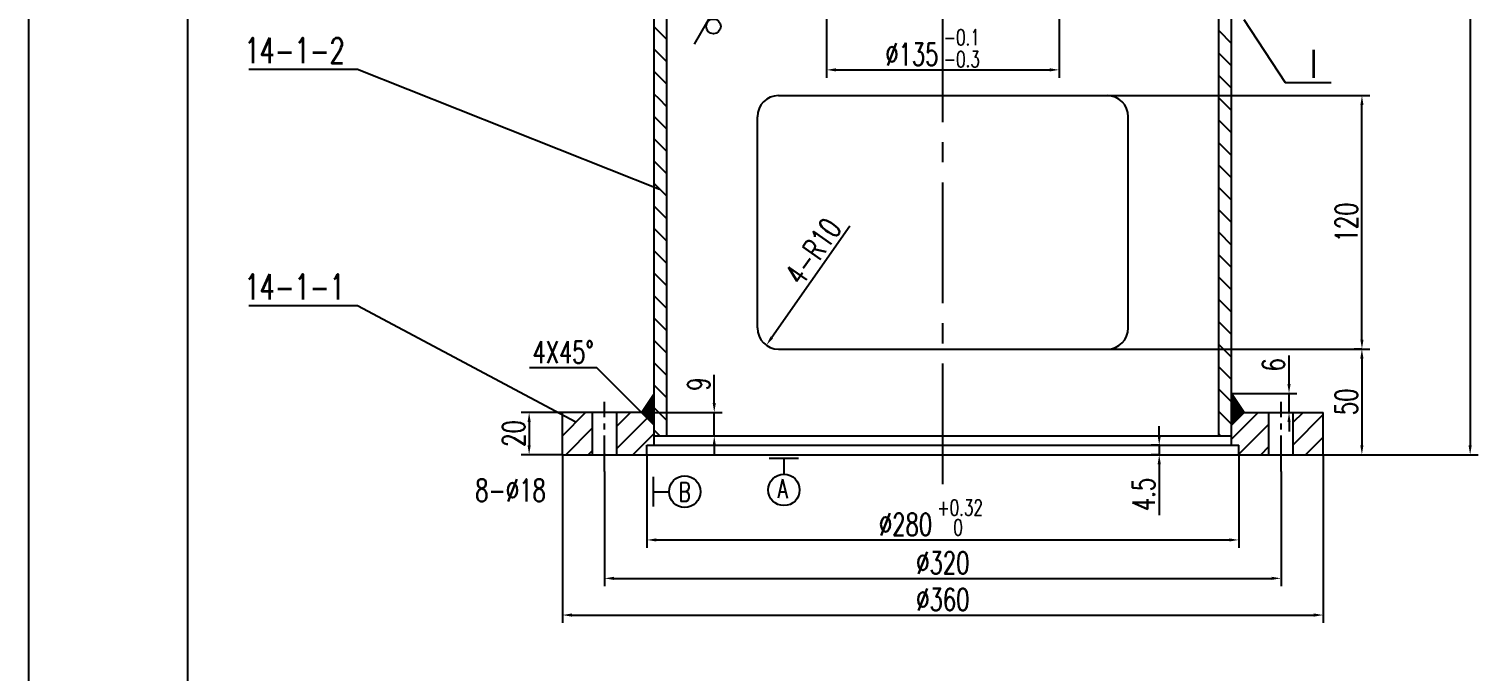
# Model space of a CAD drawing. Extents: x 946 to 3405, y -336 to 946.
# Drawn here: x 1799.7 to 2028.2, y -38.7 to 62.6 of the extents above; entities that cross this region are included whole.
import ezdxf

# ---------------------------------------------------------------- set-up
doc = ezdxf.new("R2010")
doc.units = 0
doc.header["$MEASUREMENT"] = 0
doc.linetypes.add('CENTER2', pattern=[28.575, 19.05, -3.175, 3.175, -3.175])
doc.layers.get('0').update_dxf_attribs({"linetype": 'CONTINUOUS'})
doc.layers.get('DEFPOINTS').update_dxf_attribs({"linetype": 'CONTINUOUS'})
for name, color, linetype in [('中心线', 1, 'CENTER2'), ('标注线', 3, 'CONTINUOUS'), ('粗实线', 7, 'CONTINUOUS'), ('细实线', 4, 'CONTINUOUS')]:
    doc.layers.add(name, color=color, linetype=linetype)
doc.styles.add('STYLE1', font='romans.shx', dxfattribs={"width": 0.7, "height": 3.5, "bigfont": 'hz129.shx'})
doc.dimstyles.get("Standard").update_dxf_attribs({"dimtxt": 2.5, "dimasz": 2.5, "dimexe": 1.25, "dimexo": 0.625, "dimtad": 1, "dimdec": 0, "dimlfac": 4, "dimzin": 4, "dimdsep": 46, "dimtxsty": 'STYLE1', "dimcen": 0, "dimclrd": 256, "dimclre": 256, "dimclrt": 256, "dimadec": 0, "dimazin": 0, "dimtfac": 1, "dimtdec": 0, "dimtmove": 0, "dimatfit": 3, "dimfxl": 1, "dimtolj": 1, "dimtzin": 0, "dimarcsym": 0})
pattern_1 = [(135, (411.9142, 2634.7571), (-1.767767, -1.767767), [])]

# ---------------------------------------------------------------- blocks, each defined once
blk = doc.blocks.new('*D63')
at = {"layer": 'DEFPOINTS', "color": 0}
for p in [(1925.51, 65.39), (1962.18, 65.39), (1962.18, 56.12)]:
    blk.add_point(p, dxfattribs=at)
at = {"layer": '标注线', "lineweight": -2}
for p, q in [((1925.51, 65.39), (1925.51, 54.87)), ((1962.18, 65.39), (1962.18, 54.87)), ((1927.01, 56.12), (1960.68, 56.12))]:
    blk.add_line(p, q, dxfattribs=at)
at = {"layer": '标注线'}
for points in [[(1927.01, 56.37), (1927.01, 55.87), (1925.51, 56.12)], [(1960.68, 56.37), (1960.68, 55.87), (1962.18, 56.12)]]:
    blk.add_solid(points, dxfattribs=at)
at = {"layer": '标注线', "insert": (1938.98, 58.57), "char_height": 3.5, "attachment_point": 5, "style": 'STYLE1'}
blk.add_mtext('\\A1;%%C135', dxfattribs=at)
blk = doc.blocks.new('*D64')
at = {"layer": 'DEFPOINTS', "color": 0}
for p in [(1917.93, 15.39), (1916.02, 12.66)]:
    blk.add_point(p, dxfattribs=at)
at = {"layer": '标注线', "lineweight": -2}
blk.add_line((1929.19, 31.48), (1916.88, 13.89), dxfattribs=at)
at = {"layer": '标注线'}
blk.add_solid([(1916.67, 14.04), (1917.08, 13.75), (1916.02, 12.66)], dxfattribs=at)
at = {"layer": '标注线', "insert": (1923.4, 27.49), "char_height": 3.5, "attachment_point": 5, "rotation": 55.0203, "style": 'STYLE1'}
blk.add_mtext('\\A1;4-R10', dxfattribs=at)
blk = doc.blocks.new('*D65')
at = {"layer": 'DEFPOINTS', "color": 0}
for p in [(1898.35, 2.06), (1907.8, 2.06), (1900.35, -1.61)]:
    blk.add_point(p, dxfattribs=at)
at = {"layer": '标注线', "lineweight": -2}
for p, q in [((1907.8, 3.56), (1907.8, 7.98)), ((1898.35, 2.06), (1909.05, 2.06)), ((1907.8, -1.61), (1907.8, 2.06)), ((1900.35, -1.61), (1909.05, -1.61)), ((1907.8, -3.11), (1907.8, -4.61))]:
    blk.add_line(p, q, dxfattribs=at)
at = {"layer": '标注线'}
for points in [[(1907.55, 3.56), (1908.05, 3.56), (1907.8, 2.06)], [(1907.55, -3.11), (1908.05, -3.11), (1907.8, -1.61)]]:
    blk.add_solid(points, dxfattribs=at)
at = {"layer": '标注线', "insert": (1905.35, 6.52), "char_height": 3.5, "attachment_point": 5, "rotation": 90, "style": 'STYLE1'}
blk.add_mtext('\\A1;9', dxfattribs=at)
blk = doc.blocks.new('*D66')
at = {"layer": 'DEFPOINTS', "color": 0}
for p in [(1883.85, 2.06), (1878.61, -4.61), (1883.85, -4.61)]:
    blk.add_point(p, dxfattribs=at)
at = {"layer": '标注线', "lineweight": -2}
for p, q in [((1883.85, 2.06), (1877.36, 2.06)), ((1878.61, 0.56), (1878.61, -3.11)), ((1883.85, -4.61), (1877.36, -4.61))]:
    blk.add_line(p, q, dxfattribs=at)
at = {"layer": '标注线'}
for points in [[(1878.36, 0.56), (1878.86, 0.56), (1878.61, 2.06)], [(1878.36, -3.11), (1878.86, -3.11), (1878.61, -4.61)]]:
    blk.add_solid(points, dxfattribs=at)
at = {"layer": '标注线', "insert": (1876.16, -1.27), "char_height": 3.5, "attachment_point": 5, "rotation": 90, "style": 'STYLE1'}
blk.add_mtext('\\A1;20', dxfattribs=at)
blk = doc.blocks.new('*D67')
at = {"layer": 'DEFPOINTS', "color": 0}
for p in [(1978.09, -3.11), (1977.97, -4.61), (1978.09, -4.61)]:
    blk.add_point(p, dxfattribs=at)
at = {"layer": '标注线', "lineweight": -2}
for p, q in [((1977.97, -1.61), (1977.97, -0.11)), ((1978.09, -3.11), (1976.72, -3.11)), ((1977.97, -3.11), (1977.97, -4.61)), ((1978.09, -4.61), (1976.72, -4.61)), ((1977.97, -6.11), (1977.97, -14.14))]:
    blk.add_line(p, q, dxfattribs=at)
at = {"layer": '标注线'}
for points in [[(1977.72, -1.61), (1978.22, -1.61), (1977.97, -3.11)], [(1977.72, -6.11), (1978.22, -6.11), (1977.97, -4.61)]]:
    blk.add_solid(points, dxfattribs=at)
at = {"layer": '标注线', "insert": (1975.52, -10.87), "char_height": 3.5, "attachment_point": 5, "rotation": 90, "style": 'STYLE1'}
blk.add_mtext('\\A1;4.5', dxfattribs=at)
blk = doc.blocks.new('*D68')
at = {"layer": 'DEFPOINTS', "color": 0}
for p in [(1897.18, -4.61), (1990.51, -4.61), (1990.51, -18.05)]:
    blk.add_point(p, dxfattribs=at)
at = {"layer": '标注线', "lineweight": -2}
for p, q in [((1897.18, -4.61), (1897.18, -19.3)), ((1990.51, -4.61), (1990.51, -19.3)), ((1898.68, -18.05), (1989.01, -18.05))]:
    blk.add_line(p, q, dxfattribs=at)
at = {"layer": '标注线'}
for points in [[(1898.68, -17.8), (1898.68, -18.3), (1897.18, -18.05)], [(1989.01, -17.8), (1989.01, -18.3), (1990.51, -18.05)]]:
    blk.add_solid(points, dxfattribs=at)
at = {"layer": '标注线', "insert": (1937.98, -15.6), "char_height": 3.5, "attachment_point": 5, "style": 'STYLE1'}
blk.add_mtext('\\A1;%%c280', dxfattribs=at)
blk = doc.blocks.new('*D69')
at = {"layer": 'DEFPOINTS', "color": 0}
for p in [(1890.51, -7.27), (1997.18, -7.27), (1997.18, -24.11)]:
    blk.add_point(p, dxfattribs=at)
at = {"layer": '标注线', "lineweight": -2}
for p, q in [((1890.51, -7.27), (1890.51, -25.36)), ((1997.18, -7.27), (1997.18, -25.36)), ((1892.01, -24.11), (1995.68, -24.11))]:
    blk.add_line(p, q, dxfattribs=at)
at = {"layer": '标注线'}
for points in [[(1892.01, -23.86), (1892.01, -24.36), (1890.51, -24.11)], [(1995.68, -23.86), (1995.68, -24.36), (1997.18, -24.11)]]:
    blk.add_solid(points, dxfattribs=at)
at = {"layer": '标注线', "insert": (1943.85, -21.66), "char_height": 3.5, "attachment_point": 5, "style": 'STYLE1'}
blk.add_mtext('\\A1;%%c320', dxfattribs=at)
blk = doc.blocks.new('*D70')
at = {"layer": 'DEFPOINTS', "color": 0}
for p in [(1883.85, -4.61), (2003.85, -4.61), (2003.85, -29.9)]:
    blk.add_point(p, dxfattribs=at)
at = {"layer": '标注线', "lineweight": -2}
for p, q in [((1883.85, -4.61), (1883.85, -31.15)), ((2003.85, -4.61), (2003.85, -31.15)), ((1885.35, -29.9), (2002.35, -29.9))]:
    blk.add_line(p, q, dxfattribs=at)
at = {"layer": '标注线'}
for points in [[(1885.35, -29.65), (1885.35, -30.15), (1883.85, -29.9)], [(2002.35, -29.65), (2002.35, -30.15), (2003.85, -29.9)]]:
    blk.add_solid(points, dxfattribs=at)
at = {"layer": '标注线', "insert": (1943.85, -27.45), "char_height": 3.5, "attachment_point": 5, "style": 'STYLE1'}
blk.add_mtext('\\A1;%%c360', dxfattribs=at)
blk = doc.blocks.new('*D71')
at = {"layer": 'DEFPOINTS', "color": 0}
for p in [(1969.76, 12.06), (2003.85, -4.61), (2009.93, -4.61)]:
    blk.add_point(p, dxfattribs=at)
at = {"layer": '标注线', "lineweight": -2}
for p, q in [((1969.76, 12.06), (2011.18, 12.06)), ((2009.93, 10.56), (2009.93, -3.11)), ((2003.85, -4.61), (2011.18, -4.61))]:
    blk.add_line(p, q, dxfattribs=at)
at = {"layer": '标注线'}
for points in [[(2009.68, 10.56), (2010.18, 10.56), (2009.93, 12.06)], [(2009.68, -3.11), (2010.18, -3.11), (2009.93, -4.61)]]:
    blk.add_solid(points, dxfattribs=at)
at = {"layer": '标注线', "insert": (2007.48, 3.73), "char_height": 3.5, "attachment_point": 5, "rotation": 90, "style": 'STYLE1'}
blk.add_mtext('\\A1;50', dxfattribs=at)
blk = doc.blocks.new('*D72')
at = {"layer": 'DEFPOINTS', "color": 0}
for p in [(1969.76, 52.06), (2009.94, 52.06), (2009.94, 12.06)]:
    blk.add_point(p, dxfattribs=at)
at = {"layer": '标注线', "lineweight": -2}
for p, q in [((1969.76, 52.06), (2011.19, 52.06)), ((2009.94, 13.56), (2009.94, 50.56)), ((2009.94, 12.06), (2008.69, 12.06))]:
    blk.add_line(p, q, dxfattribs=at)
at = {"layer": '标注线'}
for points in [[(2009.69, 50.56), (2010.19, 50.56), (2009.94, 52.06)], [(2009.69, 13.56), (2010.19, 13.56), (2009.94, 12.06)]]:
    blk.add_solid(points, dxfattribs=at)
at = {"layer": '标注线', "insert": (2007.49, 32.06), "char_height": 3.5, "attachment_point": 5, "rotation": 90, "style": 'STYLE1'}
blk.add_mtext('\\A1;120', dxfattribs=at)
blk = doc.blocks.new('*D75')
at = {"layer": 'DEFPOINTS', "color": 0}
for p in [(2003.4, 205.39), (2003.85, -4.61), (2027, -4.61)]:
    blk.add_point(p, dxfattribs=at)
at = {"layer": '标注线', "lineweight": -2}
for p, q in [((2003.4, 205.39), (2028.25, 205.39)), ((2027, 203.89), (2027, -3.11)), ((2003.85, -4.61), (2028.25, -4.61))]:
    blk.add_line(p, q, dxfattribs=at)
at = {"layer": '标注线'}
for points in [[(2026.75, 203.89), (2027.25, 203.89), (2027, 205.39)], [(2026.75, -3.11), (2027.25, -3.11), (2027, -4.61)]]:
    blk.add_solid(points, dxfattribs=at)
at = {"layer": '标注线', "insert": (2024.55, 100.39), "char_height": 3.5, "attachment_point": 5, "rotation": 90, "style": 'STYLE1'}
blk.add_mtext('\\A1;630', dxfattribs=at)
blk = doc.blocks.new('*D145')
at = {"layer": 'DEFPOINTS', "color": 0}
for p in [(1989.35, 5.06), (1997.6, 2.06), (1998.44, 2.06)]:
    blk.add_point(p, dxfattribs=at)
at = {"layer": '标注线', "lineweight": -2}
for p, q in [((1998.44, 6.56), (1998.44, 11.04)), ((1989.35, 5.06), (1999.69, 5.06)), ((1998.44, 2.06), (1998.44, 5.06)), ((1997.6, 2.06), (1999.69, 2.06)), ((1998.44, 0.56), (1998.44, -0.94))]:
    blk.add_line(p, q, dxfattribs=at)
at = {"layer": '标注线'}
for points in [[(1998.19, 6.56), (1998.69, 6.56), (1998.44, 5.06)], [(1998.19, 0.56), (1998.69, 0.56), (1998.44, 2.06)]]:
    blk.add_solid(points, dxfattribs=at)
at = {"layer": '标注线', "insert": (1995.99, 9.58), "char_height": 3.5, "attachment_point": 5, "rotation": 90, "style": 'STYLE1'}
blk.add_mtext('\\A1;6', dxfattribs=at)

msp = doc.modelspace()

# ---------------------------------------------------------------- hatches: boundary and pattern name
at = {"layer": '标注线'}
h = msp.add_hatch(dxfattribs=at)
h.set_pattern_fill('ANSI31', color=256, scale=20, angle=90, style=0)
h.set_pattern_definition(pattern_1)
h.paths.add_polyline_path([(1900.34747, 198.72751), (1898.34747, 196.344), (1898.34747, 81.73367), (1900.34747, 81.73367)])
h.paths.add_polyline_path([(1900.34747, 81.73367), (1898.34747, 81.73367), (1898.34747, 68.6336), (1900.34747, 68.13738)])
h.paths.add_polyline_path([(1900.34747, 68.13738), (1898.34747, 68.6336), (1898.34747, 51.55635), (1900.34747, 51.55635)])
h = msp.add_hatch(dxfattribs=at)
h.set_pattern_fill('ANSI31', color=256, scale=20, angle=90, style=0)
h.set_pattern_definition(pattern_1)
h.paths.add_polyline_path([(1989.34747, 63.01485, -0.089167688), (1987.34747, 62.77755), (1987.34747, -1.60582), (1989.34747, -1.60582)])
h = msp.add_hatch(dxfattribs=at)
h.set_pattern_fill('ANSI31', color=256, scale=20, angle=90, style=0)
h.set_pattern_definition(pattern_1)
h.paths.add_polyline_path([(1900.34747, 51.55635), (1898.34747, 51.55635), (1898.34747, -1.60582), (1900.34747, -1.60582)])
h = msp.add_hatch(dxfattribs=at)
h.set_pattern_fill('ANSI37', color=256, scale=2, style=0)
h.paths.add_polyline_path([(1898.34747, 5.06084), (1896.34747, 2.06084), (1898.34747, 0.06084)])
h = msp.add_hatch(dxfattribs=at)
h.set_pattern_fill('ANSI37', color=256, scale=2, style=0)
h.paths.add_polyline_path([(1989.34747, 5.06084), (1989.34747, 0.06084), (1991.34747, 2.06084)])
h = msp.add_hatch(dxfattribs=at)
h.set_pattern_fill('ANSI31', color=256, scale=20, style=0)
h.set_pattern_definition([(45, (411.9142, 2634.7571), (-1.767767, 1.767767), [])])
h.paths.add_polyline_path([(1883.84747, -4.60582), (1888.59747, -4.60582), (1888.59747, 2.06084), (1883.84747, 2.06084)])
h.paths.add_polyline_path([(1892.4308, 2.06084), (1892.4308, -4.60582), (1897.1808, -4.60582), (1897.1808, -3.10582), (1898.34747, -3.10582), (1898.34747, 2.06084)])
h.paths.add_polyline_path([(1990.51413, -3.10582), (1990.51413, -4.60582), (1995.26413, -4.60582), (1995.26413, 2.06084), (1989.34747, 2.06084), (1989.34747, -3.10582)])
h.paths.add_polyline_path([(1999.09747, -4.60582), (2003.84747, -4.60582), (2003.84747, 2.06084), (1999.09747, 2.06084)])

# ---------------------------------------------------------------- linework, layer by layer
at = {"linetype": 'Continuous'}
msp.add_line((1824.73289, 248.26649), (1824.73288, -325.73351), dxfattribs=at)
for p, q in [((1896.34747, 2.06084), (1898.34747, 5.06084)), ((1991.34747, 2.06084), (1989.34747, 5.06084)), ((1898.34747, 0.06084), (1896.34747, 2.06084)), ((1989.34747, 0.06084), (1991.34747, 2.06084))]:
    msp.add_line(p, q)
at = {"layer": '中心线'}
msp.add_line((1943.84747, -9.25715), (1943.84747, 73.56769), dxfattribs=at)
at = {"layer": '中心线', "ltscale": 0.3}
for p, q in [((1890.51413, -7.27214), (1890.51413, 3.76449)), ((1997.1808, -7.27214), (1997.1808, 3.76449))]:
    msp.add_line(p, q, dxfattribs=at)
at = {"layer": '标注线'}
for p, q in [((1904.68129, 60.19802), (1907.68129, 65.39418)), ((1991.32911, 64.08489), (1997.85395, 54.11502)), ((1851.51481, 56.17198), (1834.42353, 56.17198)), ((1899.13931, 37.22893), (1851.51481, 56.17198)), ((1997.85395, 54.11502), (2005.11007, 54.11502)), ((1851.51481, 18.87844), (1834.42353, 18.87844)), ((1885.96806, 0.51357), (1851.51481, 18.87844)), ((1889.2764, 9.13191), (1878.63824, 9.13191)), ((1896.34747, 2.06084), (1889.2764, 9.13191)), ((1921.10877, -5.1783), (1916.45651, -5.1783)), ((1918.78264, -5.1783), (1918.78264, -7.67157)), ((1898.17436, -8.10633), (1898.17436, -12.75858)), ((1898.17436, -10.43245), (1900.66764, -10.43245))]:
    msp.add_line(p, q, dxfattribs=at)
msp.add_lwpolyline([(1890.51413, -4.60582, 0, 0.4, 0), (1889.73215, -5.4797, 0, 0, 0), (1882.72679, -12.57564, 0, 0, 0), (1869.41425, -12.57564, 0, 0, 0)], format="xyseb", dxfattribs=at)
for centre, radius in [((1907.6806, 62.9807), 1.15241), ((1903.14884, -10.43245), 2.4812), ((1918.78264, -10.15278), 2.4812)]:
    msp.add_circle(centre, radius, dxfattribs=at)
at = {"layer": '粗实线'}
for p, q in [((1898.34747, -3.10582), (1898.34747, 198.72751)), ((1900.34747, -1.60582), (1900.34747, 198.72751)), ((1987.34747, -1.60582), (1987.34747, 198.72751)), ((1989.34747, -3.10582), (1989.34747, 198.72751)), ((1917.9308, 52.06084), (1969.76413, 52.06084)), ((1914.59747, 15.39418), (1914.59747, 48.72751)), ((1973.09747, 15.39418), (1973.09747, 48.72751)), ((1917.9308, 12.06084), (1969.76413, 12.06084)), ((1896.34747, 2.06084), (1883.84747, 2.06084)), ((1883.84747, -4.60582), (1883.84747, 2.06084)), ((1888.59747, -4.60582), (1888.59747, 2.06084)), ((1892.4308, -4.60582), (1892.4308, 2.06084)), ((1991.34747, 2.06084), (2003.84747, 2.06084)), ((1995.26413, -4.60582), (1995.26413, 2.06084)), ((1999.09747, -4.60582), (1999.09747, 2.06084)), ((2003.84747, -4.60582), (2003.84747, 2.06084)), ((1898.34747, -1.60582), (1989.34747, -1.60582)), ((1897.1808, -3.10582), (1990.51413, -3.10582)), ((1897.1808, -4.60582), (1897.1808, -3.10582)), ((1990.51413, -4.60582), (1990.51413, -3.10582)), ((1883.84747, -4.60582), (2003.84747, -4.60582))]:
    msp.add_line(p, q, dxfattribs=at)
for centre, start, end in [((1917.9308, 48.72751), 90, 180), ((1969.76413, 48.72751), 0, 90), ((1917.9308, 15.39418), 180, 270), ((1969.76413, 15.39418), 270, 0)]:
    msp.add_arc(centre, 3.33333, start, end, dxfattribs=at)
at = {"layer": '细实线'}
msp.add_line((1799.73289, -335.73353), (1799.73289, 258.26647), dxfattribs=at)

# ---------------------------------------------------------------- texts
at = {"layer": '标注线', "style": 'STYLE1', "width": 0.7}
for s, height, p in [('-0.1', 2.5, (1943.9868, 59.99904)), ('14-1-2', 4, (1833.69746, 57.16979)), ('-0.3', 2.5, (1943.9868, 56.55646)), ('14-1-1', 4, (1833.69746, 19.87625)), ('4X45%%D', 3.5, (1879.11876, 9.83398)), ('8-%%C18', 3.5, (1870.09172, -11.95941)), ('B', 3, (1902.17913, -11.96961)), ('A', 3, (1917.77252, -11.46957)), ('+0.32', 2.5, (1942.97661, -14.19678)), ('0', 2.5, (1945.50485, -17.3319))]:
    msp.add_text(s, height=height, dxfattribs=at).set_placement(p)
at = {"layer": '标注线', "insert": (2000.16974, 59.33072), "char_height": 4.5, "width": 9.2631, "attachment_point": 1, "style": 'STYLE1'}
msp.add_mtext('\\fﾷￂￋￎ_GB2312|b0|i0|c134|p49;Ⅰ', dxfattribs=at)

# ---------------------------------------------------------------- dimensions: what is measured, and where the dimension line sits
at = {"layer": '标注线'}
for base, p1, p2, text, override, picture, middle in [((2026.995, -4.60582), (2003.3999, 205.39418), (2003.84747, -4.60582), '630', {"dimtxt": 3.5, "dimasz": 1.5, "dimexe": 1.25, "dimexo": 0, "dimgap": 0.7, "dimtad": 1, "dimtih": 0, "dimtoh": 0, "dimdec": 2, "dimzin": 8, "dimtxsty": 'STYLE1', "dimcen": 1.5, "dimtp": 0.5, "dimtm": 0.1, "dimtfac": 0.7, "dimtdec": 2, "dimtofl": 1, "dimatfit": 2}, '*D75', (2026.995, 100.39418)), ((1998.43663, 2.06084), (1989.34747, 5.06084), (1997.59747, 2.06084), '6', {"dimtxt": 3.5, "dimasz": 1.5, "dimexe": 1.25, "dimexo": 0, "dimgap": 0.7, "dimtad": 1, "dimtih": 0, "dimtoh": 0, "dimdec": 2, "dimzin": 8, "dimtxsty": 'STYLE1', "dimcen": 1.5, "dimtp": 0.5, "dimtm": 0.1, "dimtfac": 0.7, "dimtdec": 2, "dimtofl": 1}, '*D145', (1998.43663, 9.57751))]:
    dim = msp.add_linear_dim(base=base, p1=p1, p2=p2, angle=90, text=text, dimstyle='Standard', override=override, dxfattribs=at)
    dim.commit()
    dim.dimension.update_dxf_attribs({"geometry": picture, "text_midpoint": middle, "dimtype": 160})
for base, p1, p2, text, override, picture, middle in [((1962.1808, 56.12273), (1925.51413, 65.39418), (1962.1808, 65.39418), '%%C135', {"dimtxt": 3.5, "dimasz": 1.5, "dimexe": 1.25, "dimexo": 0, "dimgap": 0.7, "dimtad": 1, "dimtih": 0, "dimtoh": 0, "dimdec": 1, "dimzin": 8, "dimlunit": 6, "dimtxsty": 'STYLE1', "dimcen": 1.5, "dimtp": 0.5, "dimtm": 0.1, "dimtfac": 0.7, "dimtdec": 1, "dimtofl": 1, "dimatfit": 2}, '*D63', (1938.97733, 56.12273)), ((1990.51413, -18.05238), (1897.1808, -4.60582), (1990.51413, -4.60582), '%%c280', {"dimtxt": 3.5, "dimasz": 1.5, "dimexe": 1.25, "dimexo": 0, "dimgap": 0.7, "dimtad": 1, "dimtih": 0, "dimtoh": 0, "dimdec": 2, "dimzin": 8, "dimtxsty": 'STYLE1', "dimcen": 1.5, "dimtp": 0.5, "dimtm": 0.1, "dimtfac": 0.7, "dimtdec": 2, "dimtofl": 1, "dimatfit": 2}, '*D68', (1937.97799, -18.05238))]:
    dim = msp.add_linear_dim(base=base, p1=p1, p2=p2, text=text, dimstyle='Standard', override=override, dxfattribs=at)
    dim.commit()
    dim.dimension.update_dxf_attribs({"geometry": picture, "text_midpoint": middle, "dimtype": 160})
for base, p1, p2, text, override, picture, middle in [((2009.93574, 52.06084), (2009.93574, 12.06084), (1969.76413, 52.06084), '120', {"dimtxt": 3.5, "dimasz": 1.5, "dimexe": 1.25, "dimexo": 0, "dimgap": 0.7, "dimtad": 1, "dimtih": 0, "dimtoh": 0, "dimdec": 2, "dimzin": 8, "dimtxsty": 'STYLE1', "dimcen": 1.5, "dimtp": 0.5, "dimtm": 0.1, "dimtfac": 0.7, "dimtdec": 2, "dimtofl": 1, "dimatfit": 2}, '*D72', (2007.48574, 32.06084)), ((2009.9307, -4.60582), (1969.76413, 12.06084), (2003.84747, -4.60582), '50', {"dimtxt": 3.5, "dimasz": 1.5, "dimexe": 1.25, "dimexo": 0, "dimgap": 0.7, "dimtad": 1, "dimtih": 0, "dimtoh": 0, "dimdec": 2, "dimzin": 8, "dimtxsty": 'STYLE1', "dimcen": 1.5, "dimtp": 0.5, "dimtm": 0.1, "dimtfac": 0.7, "dimtdec": 2, "dimtofl": 1, "dimatfit": 2}, '*D71', (2007.4807, 3.72751)), ((1907.80049, 2.06084), (1900.34747, -1.60582), (1898.34747, 2.06084), '9', {"dimtxt": 3.5, "dimasz": 1.5, "dimexe": 1.25, "dimexo": 0, "dimgap": 0.7, "dimtad": 1, "dimtih": 0, "dimtoh": 0, "dimdec": 1, "dimzin": 8, "dimlunit": 6, "dimtxsty": 'STYLE1', "dimcen": 1.5, "dimtp": 0.5, "dimtm": 0.1, "dimtfac": 0.7, "dimtdec": 1, "dimtofl": 1, "dimatfit": 2}, '*D65', (1905.35049, 6.51918)), ((1878.61215, -4.60582), (1883.84747, 2.06084), (1883.84747, -4.60582), '20', {"dimtxt": 3.5, "dimasz": 1.5, "dimexe": 1.25, "dimexo": 0, "dimgap": 0.7, "dimtad": 1, "dimtih": 0, "dimtoh": 0, "dimdec": 2, "dimzin": 8, "dimtxsty": 'STYLE1', "dimcen": 1.5, "dimtp": 0.5, "dimtm": 0.1, "dimtfac": 0.7, "dimtdec": 2, "dimtofl": 1, "dimatfit": 2}, '*D66', (1876.16215, -1.27249)), ((1977.96665, -4.60582), (1978.09089, -3.10582), (1978.09089, -4.60582), '4.5', {"dimtxt": 3.5, "dimasz": 1.5, "dimexe": 1.25, "dimexo": 0, "dimgap": 0.7, "dimtad": 1, "dimtih": 0, "dimtoh": 0, "dimdec": 2, "dimzin": 8, "dimtxsty": 'STYLE1', "dimcen": 1.5, "dimtp": 0.5, "dimtm": 0.1, "dimtfac": 0.7, "dimtdec": 2, "dimtofl": 1, "dimatfit": 2}, '*D67', (1975.51665, -10.87249))]:
    dim = msp.add_linear_dim(base=base, p1=p1, p2=p2, angle=90, text=text, dimstyle='Standard', override=override, dxfattribs=at)
    dim.commit()
    dim.dimension.update_dxf_attribs({"geometry": picture, "text_midpoint": middle})
dim = msp.add_radius_dim(center=(1917.9308, 15.39418), mpoint=(1916.01985, 12.66299), text='4-R10', dimstyle='Standard', override={"dimtxt": 3.5, "dimasz": 1.5, "dimexe": 1.25, "dimexo": 0, "dimgap": 0.7, "dimtad": 2, "dimdec": 1, "dimzin": 8, "dimlunit": 6, "dimtxsty": 'STYLE1', "dimcen": 1.5, "dimtp": 0.5, "dimtm": 0.1, "dimtfac": 0.7, "dimtdec": 1, "dimtofl": 1}, dxfattribs=at)
dim.commit()
dim.dimension.update_dxf_attribs({"geometry": '*D64', "text_midpoint": (1925.40893, 26.08212), "dimtype": 164})
for base, p1, p2, text, picture, middle in [((2003.84747, -29.89969), (1883.84747, -4.60582), (2003.84747, -4.60582), '%%c360', '*D70', (1943.84747, -27.44969)), ((1997.1808, -24.11154), (1890.51413, -7.27214), (1997.1808, -7.27214), '%%c320', '*D69', (1943.84747, -21.66154))]:
    dim = msp.add_linear_dim(base=base, p1=p1, p2=p2, text=text, dimstyle='Standard', override={"dimtxt": 3.5, "dimasz": 1.5, "dimexe": 1.25, "dimexo": 0, "dimgap": 0.7, "dimtad": 1, "dimtih": 0, "dimtoh": 0, "dimdec": 2, "dimzin": 8, "dimtxsty": 'STYLE1', "dimcen": 1.5, "dimtp": 0.5, "dimtm": 0.1, "dimtfac": 0.7, "dimtdec": 2, "dimtofl": 1, "dimatfit": 2}, dxfattribs=at)
    dim.commit()
    dim.dimension.update_dxf_attribs({"geometry": picture, "text_midpoint": middle})

doc.saveas('drawing.dxf')
